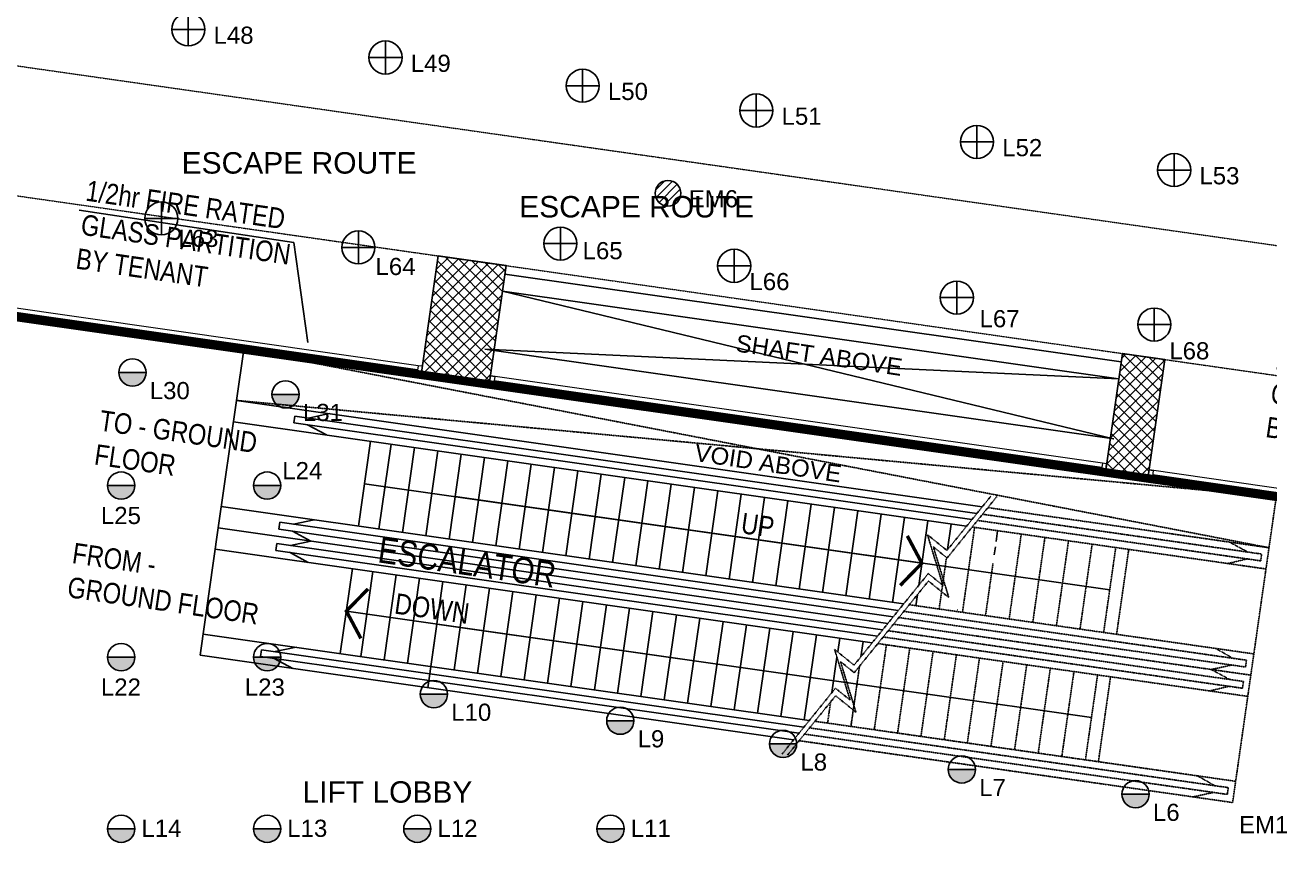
# Model space of a CAD drawing. Header units: inches. Extents: x 1217570 to 1674444, y 326920 to 480291.
# Drawn here: x 1443992 to 1458486, y 356130 to 365679 of the extents above; entities that cross this region are included whole.
import ezdxf

# ---------------------------------------------------------------- set-up
doc = ezdxf.new("R2010")
doc.units = ezdxf.units.IN
doc.header["$MEASUREMENT"] = 0
for name, pattern in [('DASHED', [19.049999999999997, 12.7, -6.35]), ('DASHED2', [9.524999999999999, 6.35, -3.175]), ('HIDDEN', [9.524999999999999, 6.35, -3.175])]:
    doc.linetypes.add(name, pattern=pattern)
for name, color, linetype, lineweight in [('A-GLASS', 4, 'Continuous', 5), ('A-HATCH CONCRETE', 254, 'Continuous', 5), ('A-LEASING LINE', 7, 'DASHED2', 9), ('escape route', 8, 'HIDDEN', 15)]:
    doc.layers.add(name, color=color, linetype=linetype, lineweight=lineweight)
for name, color, linetype in [('A-TEXT', 3, 'Continuous'), ('EM-LIT', 2, 'Continuous'), ('FFNEW', 252, 'Continuous'), ('LIGHT', 151, 'Continuous'), ('LIGHT TEXT', 2, 'Continuous'), ('S-COL', 210, 'Continuous'), ('SHAFT', 7, 'Continuous'), ('stair', 1, 'Continuous'), ('STEEL', 5, 'Continuous'), ('TAXT', 3, 'Continuous'), ('TEXT', 181, 'Continuous')]:
    doc.layers.add(name, color=color, linetype=linetype)
doc.styles.add('ARIAL', font='ARIALN.TTF')
doc.styles.add('style1', font='arial.ttf')
pattern_1 = [(45, (1337614.356324187, 312749.914805661), (-66.29126073623883, 66.29126073623884), []), (135, (1337614.356324187, 312749.914805661), (-66.29126073623884, -66.29126073623883), [])]
pattern_2 = [(45, (1341716.94421948, 266100.535076289), (-66.29126073623883, 66.29126073623884), []), (135, (1341716.94421948, 266100.535076289), (-66.29126073623884, -66.29126073623883), [])]

# ---------------------------------------------------------------- blocks, each defined once
blk = doc.blocks.new('SDGTFHHD')
at = {"layer": 'A-HATCH CONCRETE'}
h = blk.add_hatch(dxfattribs=at)
h.set_pattern_fill('ANSI37', color=254, scale=750)
h.set_pattern_definition(pattern_1)
h.paths.add_polyline_path([(1356058.924520738, 743165.0755628969), (1355266.949866457, 743278.1071822934), (1355266.943605419, 743278.063314388), (1356058.917867846, 743165.0289494664)])
h = blk.add_hatch(dxfattribs=at)
h.set_pattern_fill('ANSI37', color=254, scale=750)
h.set_pattern_definition(pattern_1)
h.paths.add_polyline_path([(1363730.823022778, 742070.13255324), (1363236.411918661, 742140.6955282593), (1363236.401709264, 742140.6239962117), (1363730.812568755, 742070.0593072257)])
at = {"color": 254, "linetype": 'Continuous', "ltscale": 100}
blk.add_lwpolyline([(1385707.239283012, 721236.9328678376), (1385707.239283012, 726939.8377906141), (1385507.239283012, 726936.9328678375), (1383957.660659944, 726936.9328678378), (1383957.660659944, 732936.9328678378), (1380096.988328561, 732936.9328677789), (1380096.988328561, 739738.1006081137), (1381100.380951094, 739591.0038152349), (1381133.702930015, 739788.2817611869), (1381677.709212316, 743599.649269905), (1382720.55574245, 750905.2189857501), (1382762.88267553, 751202.218027398), (1347097.666348289, 756262.4970878456), (1346331.151974016, 744553.4355036253), (1368107.992900273, 741445.4173594492), (1368106.184583159, 734886.8230626313), (1367207.870169565, 734886.8230626313), (1367207.870169565, 734686.9328678375), (1367207.870169565, 731436.9328681094), (1359157.859215608, 731436.9328681094), (1359157.859215608, 731236.9328678375), (1359157.859215608, 721236.9328678376), (1385707.239283012, 721236.9328678371)], dxfattribs=at)
at = {"layer": 'A-GLASS', "color": 254}
for p, q in [((1355217.446104807, 743285.1342103416), (1348218.094435418, 744284.0345501961)), ((1363186.904208652, 742147.6948921653), (1356058.918901349, 743165.0361898036)), ((1368107.993065598, 741445.4173358538), (1363730.825187798, 742070.1477276044))]:
    blk.add_line(p, q, dxfattribs=at)
for points in [[(1355217.451449222, 743285.1716586972), (1355217.433139217, 743285.0433603576), (1355266.931603451, 743277.9792228641), (1355266.949865116, 743278.1071824848)], [(1356108.423956137, 743158.0109411795), (1356108.406828187, 743157.8909255061), (1356058.908363954, 743164.9550629996), (1356058.925540244, 743165.0754173918)], [(1363186.913501141, 742147.7600047038), (1363186.891243062, 742147.6040421812), (1363236.389707296, 742140.5399046878), (1363236.411917034, 742140.6955284914)], [(1363780.322457891, 742063.0679315631), (1363780.301387466, 742062.9202909295), (1363730.802923232, 742069.9844284229), (1363730.824041998, 742070.1324077756)]]:
    blk.add_lwpolyline(points, dxfattribs=at)
at = {"layer": 'S-COL', "color": 254, "linetype": 'ByBlock'}
for points in [[(1355266.949866457, 743278.1071822933), (1355266.943605419, 743278.063314388), (1356058.917867846, 743165.0289494664), (1356058.924520738, 743165.0755628969)], [(1363236.411918661, 742140.6955282592), (1363236.401709264, 742140.6239962117), (1363730.812568755, 742070.0593072257), (1363730.823022778, 742070.13255324)]]:
    blk.add_lwpolyline(points, dxfattribs=at)
at = {"layer": 'SHAFT', "color": 254, "linetype": 'HIDDEN', "ltscale": 0.5}
for p, q in [((1353198.946060127, 743572.85869574), (1365142.308939713, 741262.4169408237)), ((1365226.886413837, 741855.0082535144), (1353114.206976718, 742979.1350688899))]:
    blk.add_line(p, q, dxfattribs=at)
at = {"layer": 'stair', "color": 254}
for p, q in [((1354607.035123984, 742008.4698274154), (1361098.557446135, 741081.9633315757)), ((1355661.350146252, 741857.9920479043), (1363286.655278677, 740769.6657381975)), ((1354395.094503953, 740523.5182277262), (1358744.860343856, 739902.6952544264)), ((1355449.409530264, 740373.0404745289), (1363074.714662958, 739284.7141647837))]:
    blk.add_line(p, q, dxfattribs=at)
at = {"layer": 'stair', "color": 254, "linetype": 'HIDDEN'}
for points in [[(1359471.081776514, 738857.7000361087), (1360091.801170561, 739624.9142331933), (1360262.600122547, 739486.7282841017), (1360082.188653274, 740077.0948077443), (1360309.106568283, 739893.5054643268), (1361173.283340999, 740961.63495275), (1361344.082292986, 740823.4490036585), (1361163.670823712, 741413.8155273008), (1361390.588738722, 741230.2261838834), (1361905.702250725, 741866.9106556573)], [(1359534.564306479, 738846.1945361786), (1360093.689929594, 739537.2783336588), (1360331.048596316, 739345.2418354566), (1360150.637127042, 739935.6083590989), (1360310.995327317, 739805.8695647921), (1361175.172100033, 740873.9990532154), (1361412.530766754, 740681.9625550131), (1361232.119297481, 741272.3290786555), (1361392.477497755, 741142.5902843487), (1361972.583969051, 741859.6065800651)]]:
    blk.add_lwpolyline(points, dxfattribs=at)
at = {"layer": 'stair', "color": 254, "const_width": 40.00000000000001}
for points in [[(1360847.024167642, 740823.5667193125), (1361098.557445726, 741081.9633311557), (1360929.35444468, 741400.4097841624)], [(1354564.297505001, 740205.0717743081), (1354395.094503889, 740523.5182272804), (1354646.62778192, 740781.9148391753)]]:
    blk.add_lwpolyline(points, dxfattribs=at)
at = {"layer": 'STEEL', "color": 254}
for p, q in [((1353114.206976677, 742979.1350685991), (1353198.983706536, 743573.1224648054)), ((1353114.206976696, 742979.1350688932), (1353198.983706555, 743573.1224650994)), ((1353078.883540723, 742731.6431397528), (1361619.149031373, 741512.7285562805)), ((1352937.589796714, 741741.675424051), (1360886.495620878, 740607.1630085239)), ((1352866.942924735, 741246.6915663774), (1360520.168915675, 740154.3802347004)), ((1355449.409530283, 740373.040474823), (1355343.439222308, 739630.5646882684)), ((1352725.649180726, 740256.7238506756), (1359787.515505174, 739248.8146869359))]:
    blk.add_line(p, q, dxfattribs=at)
at = {"layer": 'STEEL', "color": 254, "ltscale": 0.5}
for p, q in [((1352902.266360707, 741494.1834955176), (1353114.206976695, 742979.1350688932)), ((1361802.312383955, 741739.1199431687), (1353114.206976695, 742979.1350688932)), ((1353795.174409424, 742796.0821935299), (1353783.870909904, 742716.8847762833)), ((1361740.036843729, 741662.146871197), (1353795.174408278, 742796.0821876123)), ((1353954.668912918, 742774.1530574998), (1354194.499196082, 742824.9497052492)), ((1361681.424570686, 741589.7016271248), (1353783.870908759, 742716.8847703657)), ((1354162.542921516, 742576.977196492), (1353943.238915627, 742694.1388807893)), ((1354677.681995939, 742503.4536853537), (1354536.388252028, 741513.4859694771)), ((1354916.415923052, 742469.380213618), (1354775.12217914, 741479.4124977412)), ((1355188.27628811, 742430.5787777894), (1355046.982544199, 741440.6110619125)), ((1355460.136653173, 742391.7773419947), (1355318.842909262, 741401.8096261178)), ((1355731.997018226, 742352.975906132), (1355590.703274315, 741363.0081902551)), ((1356003.857383279, 742314.17447027), (1355862.563639369, 741324.2067544013)), ((1356275.717748274, 742275.3730344167), (1356134.424004365, 741285.4053185559)), ((1356547.578113209, 742236.5715985717), (1356406.284369422, 741246.6038827018)), ((1356819.438478145, 742197.7701627268), (1356678.144734419, 741207.8024468562)), ((1357091.298843257, 742158.9687268566), (1356950.005099352, 741169.0010110198)), ((1357363.159208252, 742120.167291003), (1357221.865464227, 741130.1995751916)), ((1357638.065627574, 742080.9311051941), (1357496.771883731, 741090.963389365)), ((1357906.879938123, 742042.5644193131), (1357765.586194281, 741052.5967034919)), ((1358178.740303235, 742003.762983443), (1358037.446559214, 741013.7952676555)), ((1358450.60066823, 741964.9615475896), (1358309.30692427, 740974.9938318015)), ((1358722.461033224, 741926.1601117363), (1358581.167289266, 740936.192395956)), ((1358994.321398025, 741887.35867579), (1358853.027654205, 740897.3909601187)), ((1359266.181763138, 741848.5572399199), (1359124.888019318, 740858.5895242565)), ((1359538.04212825, 741809.7558040495), (1359396.748384251, 740819.7880884199)), ((1359809.902493186, 741770.9543682046), (1359668.608749248, 740780.9866525745)), ((1360081.762858003, 741732.1529323766), (1359940.469114247, 740742.1852167286)), ((1360353.623223183, 741693.3514965568), (1360212.329479179, 740703.3837808922)), ((1360625.483588178, 741654.5500607034), (1360484.189844235, 740664.5823450382)), ((1352690.325744719, 740009.2319221422), (1352902.266360707, 741494.1834955178)), ((1360703.332268353, 740380.7716217062), (1352902.266360707, 741494.1834955176)), ((1360703.332268279, 740380.7716216149), (1352902.266360707, 741494.1834955178)), ((1353607.253729569, 741479.4251293845), (1353618.557229088, 741558.6225466311)), ((1360765.607807368, 740457.7446921822), (1353607.253729569, 741479.4251293845)), ((1360824.220080286, 740530.1899360991), (1353618.557229088, 741558.6225466311)), ((1354021.249177423, 741587.0094802002), (1353777.925234811, 741535.8766511371)), ((1360897.343953054, 741615.7486248671), (1360756.050209173, 740625.7809092011)), ((1361169.20431799, 741576.9471890219), (1361061.698891683, 740823.715669882)), ((1361441.064682984, 741538.1457531685), (1361398.514935797, 741240.0230276478)), ((1353742.728296929, 741289.2014841244), (1353982.558580094, 741339.9981318738)), ((1353766.514691786, 741455.8596978048), (1353982.558580085, 741339.9981318146)), ((1353583.233793435, 741311.1306201546), (1353571.930293916, 741231.9332029079)), ((1360582.444454679, 740231.3533051626), (1353571.93029277, 741231.9331969903)), ((1360641.056727701, 740303.7985492086), (1353583.23379229, 741311.1306142369)), ((1353950.602305528, 741092.0256231166), (1353731.298299639, 741209.1873074139)), ((1354465.741379995, 741018.5021119723), (1354324.447636084, 740028.5343960954)), ((1354704.475307107, 740984.4286402364), (1354563.181563196, 739994.4609243597)), ((1354976.335672165, 740945.6272044077), (1354835.041928254, 739955.6594885311)), ((1355248.196037228, 740906.825768613), (1355106.902293317, 739916.8580527361)), ((1355520.056402238, 740868.0243327566), (1355378.762658326, 739878.0566168798)), ((1355791.916767291, 740829.2228968947), (1355650.623023381, 739839.255181026)), ((1356063.777132286, 740790.4214610413), (1355922.483388377, 739800.4537451805)), ((1356335.637497221, 740751.6200251963), (1356194.343753434, 739761.6523093265)), ((1356607.497862156, 740712.8185893514), (1356466.204118431, 739722.8508734808)), ((1356879.358227269, 740674.0171534813), (1356738.064483364, 739684.0494376444)), ((1357151.218592264, 740635.2157176277), (1357009.924848239, 739645.2480018162)), ((1361046.107294994, 740714.4739091345), (1361027.91057417, 740586.9794733555)), ((1357426.125011586, 740595.9795318188), (1357284.831267743, 739606.0118159896)), ((1357694.939322135, 740557.6128459377), (1357553.645578293, 739567.6451301165)), ((1357966.799687247, 740518.8114100676), (1357825.505943226, 739528.8436942801)), ((1358238.660052242, 740480.0099742142), (1358097.366308282, 739490.0422584261)), ((1358510.520417236, 740441.2085383609), (1358369.226673278, 739451.2408225806)), ((1358782.380782037, 740402.4071024146), (1358641.087038217, 739412.4393867434)), ((1359054.241147149, 740363.6056665445), (1358912.94740333, 739373.6379508812)), ((1359326.101512262, 740324.8042306742), (1359184.807768263, 739334.8365150446)), ((1359597.961877197, 740286.0027948292), (1359456.66813326, 739296.0350791991)), ((1359869.822242015, 740247.2013590012), (1359728.528498259, 739257.2336433532)), ((1360141.682607195, 740208.3999231814), (1360118.723244586, 740047.536270549)), ((1353395.31311358, 739994.4735560091), (1353406.6166131, 740073.6709732558)), ((1359725.239964591, 739171.8416145227), (1353406.6166131, 740073.6709732558)), ((1353809.308561435, 740102.0579068249), (1353565.984618823, 740050.9250777618)), ((1360413.542972189, 740169.598487328), (1360388.066803267, 739991.1009541175)), ((1359604.352152668, 739022.4233001422), (1352690.325744719, 740009.2319221422)), ((1359666.627691683, 739099.3963706179), (1353395.31311358, 739994.4735560091)), ((1353554.574075798, 739970.9081244294), (1353770.617964097, 739855.0465584393)), ((1360109.96784817, 739986.1920132253), (1360051.250759014, 739574.7935961797))]:
    blk.add_line(p, q, dxfattribs=at)
at = {"layer": 'STEEL', "color": 254, "linetype": 'HIDDEN', "ltscale": 0.5}
for p, q in [((1365142.308934628, 741262.4169051971), (1365227.087030696, 741856.4138737395)), ((1365056.54635765, 741188.7960365391), (1361805.292680082, 741652.8331923205)), ((1365142.308934614, 741262.4169051021), (1361867.568220282, 741729.8062642601)), ((1361712.925048156, 741499.3443172898), (1361571.631304002, 740509.3766016876)), ((1361684.404867701, 741503.414877374), (1365106.985498638, 741014.92497636)), ((1365045.242871945, 741109.5986169504), (1361746.680407037, 741580.3879482462)), ((1362256.645777968, 741421.7414456084), (1362115.352034152, 740431.7737299739)), ((1362531.809871175, 741382.4684831377), (1362390.516127361, 740392.5007675113)), ((1362806.97396439, 741343.1955207258), (1362665.680220569, 740353.2278050487)), ((1363082.138057605, 741303.9225583139), (1362940.844313777, 740313.9548425858)), ((1363357.302150812, 741264.6495958432), (1363216.008406985, 740274.6818801232)), ((1363508.193424076, 741243.1135470821), (1363366.899680258, 740253.1458314254)), ((1364897.168637027, 741211.5433170456), (1364680.131627135, 741328.3814416968)), ((1365142.308934628, 741262.4169051971), (1364930.368318766, 739777.4653318638)), ((1365056.546357416, 741188.7960348995), (1365045.242871771, 741109.5986157327)), ((1361385.42335193, 741148.2974846826), (1361299.770939105, 740548.1780375189)), ((1361926.952906361, 741078.9611844961), (1361840.187941291, 740471.0466923607)), ((1364662.975755253, 741078.2965362889), (1364888.123936458, 741132.0235112254)), ((1364879.929191452, 739951.3363878706), (1360889.475916614, 740520.8762571923)), ((1360951.751457207, 740597.8493296178), (1364965.691754646, 740024.9572607765)), ((1364930.368318766, 739777.4653318636), (1360768.58810468, 740371.4579427985)), ((1364930.368318626, 739777.4653317267), (1360768.588104605, 740371.4579427065)), ((1364868.6256781, 739872.1389724233), (1360830.863643695, 740448.4310132742)), ((1364833.302255957, 739624.6470435751), (1360647.70029103, 740222.039626284)), ((1364844.605741662, 739703.8444631638), (1360706.312564054, 740294.4848703321)), ((1360685.403337066, 740130.7970514917), (1360544.109593185, 739140.8293358258)), ((1360585.424752004, 740145.0665557939), (1364895.04488265, 739529.9734029847)), ((1360957.263702001, 740091.9956156465), (1360815.969958181, 739102.0278999801)), ((1361229.124066996, 740053.1941797931), (1361087.830323117, 739063.2264641435)), ((1364521.682011565, 740088.3288211438), (1364722.810256282, 739973.7612843718)), ((1361500.984432167, 740014.3927439144), (1361359.690688014, 739024.4250283123)), ((1361769.541068727, 739976.062834708), (1361628.247325303, 738986.0951189853)), ((1362044.705161979, 739936.789872233), (1361903.411418164, 738946.8221565986)), ((1362319.869255186, 739897.5169097623), (1362178.575511372, 738907.5491941359)), ((1364709.247957838, 739894.8862554543), (1364468.191011603, 739843.4298689789)), ((1364868.625678269, 739872.1389736033), (1364879.929191587, 739951.3363888203)), ((1362595.033348402, 739858.2439473504), (1362453.739604581, 738868.2762316733)), ((1362870.197441617, 739818.9709849386), (1362728.903697789, 738829.0032692105)), ((1363145.361534824, 739779.6980224678), (1363004.067790997, 738789.7303067478)), ((1363296.252808088, 739758.1619737067), (1363154.95906427, 738768.1942580501)), ((1364685.228021039, 739726.5917436702), (1364468.191011147, 739843.4298683214)), ((1364930.368318639, 739777.4653318217), (1364718.427702778, 738292.5137584885)), ((1364451.035139265, 739593.3449629135), (1364676.18332047, 739647.07193785)), ((1364844.605741428, 739703.8444615242), (1364833.302255783, 739624.6470423574)), ((1364667.988575463, 738466.3848144952), (1359790.495800919, 739162.5279356157)), ((1359852.771341503, 739239.5010080298), (1364753.751138658, 738540.0056874012)), ((1364656.685062112, 738387.1873990479), (1359731.883528011, 739090.0826917102)), ((1364718.427702778, 738292.5137584882), (1359669.607988995, 739013.1096212342)), ((1364309.741395576, 738603.3772477685), (1364510.869640294, 738488.8097109965)), ((1364656.68506228, 738387.1874002279), (1364667.988575599, 738466.3848154449)), ((1364497.30734185, 738409.9346820789), (1364256.250395614, 738358.4782956035))]:
    blk.add_line(p, q, dxfattribs=at)
at = {"layer": 'STEEL', "color": 254, "linetype": 'DASHED', "ltscale": 10}
blk.add_line((1361981.481684769, 741461.0144081381), (1361941.2307295, 741178.9980553177), dxfattribs=at)
at = {"layer": 'STEEL', "color": 254, "linetype": 'DASHED'}
for p, q in [((1361515.708372223, 740537.8472057492), (1361515.668326966, 740537.5666306072)), ((1360035.659162301, 739465.5518354019), (1360000.388863191, 739218.4322075169))]:
    blk.add_line(p, q, dxfattribs=at)
at = {"layer": 'STEEL', "color": 254, "linetype": 'DASHED', "ltscale": 0.5}
for p, q in [((1360372.475206562, 739881.8591933497), (1360272.249228247, 739179.6307716628)), ((1361303.767756235, 739052.8956323739), (1361303.727710977, 739052.6150572319))]:
    blk.add_line(p, q, dxfattribs=at)
at = {"layer": 'A-TEXT', "color": 254, "insert": (1354793.789950795, 741390.5649256576), "char_height": 300, "width": 2832.222104711136, "attachment_point": 1, "rotation": 351.7483443695863, "style": 'ARIAL'}
blk.add_mtext('ESCALATOR ', dxfattribs=at)
at = {"layer": 'TAXT', "color": 254, "ltscale": 100}
for s, height, rotation, style, p in [('VOID ABOVE', 200, 351.5403134836567, 'style1', (1358440.624231221, 742275.2308736115)), ('UP', 240.0000000000001, 351.8772834606804, 'ARIAL', (1358981.286683491, 741432.9865956355)), ('DOWN', 240.0000000000001, 351.8772834606804, 'ARIAL', (1354945.399663562, 740496.462102412))]:
    blk.add_text(s, height=height, rotation=rotation, dxfattribs=dict(at, style=style)).set_placement(p)
at = {"layer": 'TAXT', "color": 254, "ltscale": 100, "char_height": 240, "width": 2265.777683768908, "attachment_point": 1, "rotation": 351.7483443695863, "style": 'ARIAL'}
for s, insert in [('TO - GROUND FLOOR', (1351540.679610739, 742867.1992234571)), ('FROM - GROUND FLOOR', (1351225.236972727, 741321.7368012352))]:
    blk.add_mtext(s, dxfattribs=dict(at, insert=insert))
at = {"layer": 'TEXT', "color": 254, "ltscale": 0.5, "style": 'style1'}
blk.add_text('LIFT LOBBY', height=250, dxfattribs=at).set_placement((1353883.580893701, 738290.3624249916))
blk = doc.blocks.new('SEDRGFE')
at = {"layer": 'A-HATCH CONCRETE'}
h = blk.add_hatch(dxfattribs=at)
h.set_pattern_fill('ANSI37', color=250, scale=750)
h.set_pattern_definition(pattern_2)
h.paths.add_polyline_path([(1359369.531500713, 696628.683585016), (1360161.50576314, 696515.6492200944), (1360359.315901753, 697901.6041793417), (1359567.341639326, 698014.6385442633)])
h = blk.add_hatch(dxfattribs=at)
h.set_pattern_fill('ANSI37', color=250, scale=750)
h.set_pattern_definition(pattern_2)
h.paths.add_polyline_path([(1367338.989604558, 695491.2442668397), (1367833.400464049, 695420.6795778538), (1368031.210602662, 696806.634537101), (1367536.799743171, 696877.199226087)])
at = {"color": 250, "linetype": 'Continuous', "ltscale": 100}
blk.add_lwpolyline([(1389809.827178306, 674587.5531384656), (1389809.827178306, 680290.4580612421), (1389609.827178306, 680287.5531384655), (1388060.248555238, 680287.5531384657), (1388060.248555238, 686287.5531384657), (1384199.576223855, 686287.5531384068), (1384199.576223855, 693088.7208787417), (1385202.968846387, 692941.6240858629), (1385236.290825309, 693138.9020318149), (1385780.29710761, 696950.2695405331), (1386823.143637744, 704255.839256378), (1386865.470570824, 704552.8382980259), (1351200.254243582, 709613.1173584736), (1350433.73986931, 697904.0557742533), (1372210.580795567, 694796.0376300772), (1372208.772478453, 688237.4433332592), (1371310.458064859, 688237.4433332593), (1371310.458064859, 688037.5531384655), (1371310.458064859, 684787.5531387375), (1363260.447110901, 684787.5531387375), (1363260.447110901, 684587.5531384655), (1363260.447110901, 674587.5531384656), (1389809.827178306, 674587.5531384652)], dxfattribs=at)
at = {"layer": 'A-GLASS', "color": 250}
for p, q in [((1359334.149239626, 696734.6600690162), (1352334.80862198, 697733.6378501994)), ((1359320.034000101, 696635.7544809696), (1352320.682330712, 697634.6548208242)), ((1359327.112043664, 696685.3503847176), (1352377.258965217, 697677.1874757616)), ((1367303.607342467, 695597.2207438076), (1360175.622813169, 696614.5602034173)), ((1367296.570246486, 695547.9117600743), (1360218.058756981, 696558.0089321036)), ((1367289.492103946, 695498.3151627933), (1360161.506796642, 696515.6564604316)), ((1372310.580355466, 694781.7652133064), (1367833.413083092, 695420.7679982324)), ((1372310.580313543, 694882.6008450118), (1367847.517372447, 695519.5895688406)), ((1372210.576295851, 694846.3671607748), (1367889.953515766, 695463.0396954765))]:
    blk.add_line(p, q, dxfattribs=at)
for points in [[(1359334.149309616, 696734.6605594356), (1359320.021034511, 696635.6636309857), (1359369.519498745, 696628.5994934922), (1359383.647773849, 696727.5964219423)], [(1360225.12299835, 696607.508124618), (1360210.994723481, 696508.5111961341), (1360161.496259248, 696515.5753336276), (1360175.624534117, 696614.5722621114)], [(1367303.607413461, 695597.2212412592), (1367289.479138356, 695498.2243128092), (1367338.977602589, 695491.1601753158), (1367353.105877694, 695590.1571037659)], [(1367897.017557628, 695512.5374900412), (1367882.889282759, 695413.5405615575), (1367833.390818526, 695420.6046990509), (1367847.519093395, 695519.6016275347)]]:
    blk.add_lwpolyline(points, close=True, dxfattribs=at)
at = {"layer": 'escape route', "color": 250, "ltscale": 0.5}
for p, q in [((1351543.06195208, 700675.0129750054), (1385419.794648486, 695839.96321696)), ((1352815.920836892, 698978.1436959964), (1381474.57622386, 694887.8429566524))]:
    blk.add_line(p, q, dxfattribs=at)
at = {"layer": 'S-COL', "color": 250}
for points in [[(1359369.531500713, 696628.683585016), (1360161.50576314, 696515.6492200944), (1360359.315901753, 697901.6041793417), (1359567.341639326, 698014.6385442633)], [(1367338.989604558, 695491.2442668397), (1367833.400464049, 695420.6795778538), (1368031.210602662, 696806.634537101), (1367536.799743171, 696877.199226087)]]:
    blk.add_lwpolyline(points, close=True, dxfattribs=at)
at = {"layer": 'SHAFT', "color": 250, "ltscale": 0.5}
for p, q in [((1360316.915426016, 697604.5256269791), (1367432.62375485, 695881.8439227918)), ((1367493.217934318, 696580.2893163294), (1360110.207152576, 696926.9343376574))]:
    blk.add_line(p, q, dxfattribs=at)
for points in [[(1360345.174017252, 697802.519192585), (1367521.476525554, 696778.2828819354)], [(1360316.915426016, 697604.5256269791), (1367493.217934318, 696580.2893163294)], [(1360110.207152576, 696926.9343376574), (1367435.969079968, 695881.3664619303)]]:
    blk.add_lwpolyline(points, dxfattribs=at)
at = {"layer": 'TAXT', "color": 250, "ltscale": 100}
for p, q in [((1355383.303396614, 698547.53031079), (1357887.3369314, 698169.0619820317)), ((1357887.3369314, 698169.0619820317), (1358050.201680296, 697003.5314736764)), ((1357887.336931419, 698169.0619823257), (1358050.201680315, 697003.5314739705))]:
    blk.add_line(p, q, dxfattribs=at)
at = {"layer": 'TAXT', "color": 250, "ltscale": 100, "style": 'style1'}
blk.add_text('SHAFT ABOVE', height=200, rotation=351.5403134836567, dxfattribs=at).set_placement((1363021.995900096, 696902.4304505514))
at = {"layer": 'TAXT', "color": 250, "ltscale": 100, "char_height": 240, "width": 2569.664484412233, "attachment_point": 1, "rotation": 351.7483443695863, "style": 'ARIAL'}
for insert in [(1355485.540533422, 698897.3492366329), (1369345.180905464, 696933.8657011983)]:
    blk.add_mtext('1/2hr FIRE RATED GLASS PARTITION\\PBY TENANT', dxfattribs=dict(at, insert=insert))
at = {"layer": 'TEXT', "color": 250, "ltscale": 0.5, "style": 'style1'}
for p in [(1356578.369168618, 698973.5061930453), (1360510.862822045, 698462.4112699765)]:
    blk.add_text('ESCAPE ROUTE', height=250, dxfattribs=at).set_placement(p)
blk = doc.blocks.new('LP')
at = {"layer": 'LIGHT'}
for p, q in [((0, -0.192615055757642), (0, 0.192615055757642)), ((0.192615055757642, 0), (-0.192615055757642, 0))]:
    blk.add_line(p, q, dxfattribs=at)
blk.add_circle((0, 0), 0.1926150557576497, dxfattribs=at)
blk = doc.blocks.new('EM1')
at = {"layer": 'EM-LIT'}
h = blk.add_hatch(dxfattribs=at)
h.set_pattern_fill('ANSI31', color=2, scale=0.5199999999999818, style=0)
h.set_pattern_definition([(45, (-1379.635029531782, -1014.732295870897), (-0.04596194077712398, 0.04596194077712398), [])])
h.paths.add_polyline_path([(0.1497600000000148, 0, 1), (-0.1497600000000148, 0, 1)])
at = {"layer": 'EM-LIT', "color": 2}
blk.add_circle((0, 0), 0.1497599999999948, dxfattribs=at)
blk = doc.blocks.new('RD4')
at = {"layer": 'LIGHT'}
blk.add_hatch(color=252, dxfattribs=at).paths.add_polyline_path([(0.1440000000000055, 0), (-0.1440000000000055, 0, 1)])
at = {"layer": 'LIGHT', "color": 252}
blk.add_line((-0.1440000000000055, 0), (0.1440000000000055, 0), dxfattribs=at)
blk.add_circle((0, 0), 0.144, dxfattribs=at)

msp = doc.modelspace()

# ---------------------------------------------------------------- linework, layer by layer
at = {"layer": 'A-LEASING LINE', "color": 6, "const_width": 100}
msp.add_lwpolyline([(1440439.888485812, 374584.9997617711), (1439672.743523961, 362875.9389335212), (1461549.584035049, 359753.5581848896), (1461549.580779486, 353209.325990391), (1460649.461744397, 353209.5465979726), (1460649.461744397, 349659.4362941815), (1452599.450786888, 349659.4362941816), (1452599.450793954, 339559.4362941814), (1478948.830857844, 339559.4362941814), (1478948.830857844, 345159.4362941813), (1477199.23780866, 345159.4362941814), (1477199.266660892, 351184.4329042727), (1473338.567795006, 351184.4396839726), (1473338.579903393, 358172.6835376471), (1474362.167277481, 358025.9096672636), (1475512.964855029, 366166.7219543051), (1475520.630675931, 366165.6275527152), (1476007.731533438, 369531.1579415472), (1440439.888485812, 374584.9997617711)], dxfattribs=at)
at = {"layer": 'STEEL', "color": 9, "linetype": 'DASHED', "ltscale": 0.5}
msp.add_line((1454645.989943057, 357375.3990587193), (1454645.949897799, 357375.1184835773), dxfattribs=at)

# ---------------------------------------------------------------- block references
at = {"layer": 'EM-LIT', "xscale": 1000, "yscale": 1000, "zscale": 1000}
msp.add_blockref('EM1', (1451483.755926657, 363716.1532085612), dxfattribs=at)
at = {"layer": 'FFNEW', "color": 6, "linetype": 'Continuous'}
for name, p in [('SDGTFHHD', (93342.22218682151, -381677.4965736554)), ('SEDRGFE', (89239.6342915278, -335028.1168442827))]:
    msp.add_blockref(name, p, dxfattribs=at)
at = {"layer": 'LIGHT', "xscale": 1000, "yscale": 1000, "zscale": 1000, "rotation": 180}
for p in [(1445896.236060185, 365626.3250455547), (1448192.987068518, 365298.7051351075), (1450489.518600281, 364969.5466031716), (1452512.626585076, 364680.9604854782), (1455083.020616947, 364314.3067822773), (1457379.77162528, 363986.6868718299), (1445582.01564095, 363423.5100098827), (1447877.21294274, 363084.9979742803), (1450230.279066453, 363129.6681098221), (1452254.373257079, 362870.4978958501), (1454848.558528468, 362500.4504927089), (1457148.424495973, 362186.0199930563)]:
    msp.add_blockref('LP', p, dxfattribs=at)
at = {"layer": 'LIGHT', "yscale": 1101.1, "zscale": 1101.1}
for p, xscale in [((1445245.09769163, 361627.2462602627), 1101.1), ((1447029.219601229, 361372.5679250092), 1101.1), ((1445113.782047634, 360309.4362944041), -1101.1), ((1446813.782047634, 360309.4362944041), -1101.1), ((1445113.782047634, 358309.4362944041), -1101.1), ((1446813.782047634, 358309.4362944041), -1101.1), ((1448756.968177471, 357878.3186769465), 1101.1), ((1450927.916846883, 357568.4687084199), 1101.1), ((1452823.903579588, 357297.8628494546), 1101.1), ((1454906.861072263, 357000.5714751163), 1101.1), ((1456930.464565371, 356711.7514364463), 1101.1), ((1445113.782047634, 356309.4362944041), -1101.1), ((1446813.782047634, 356309.4362944041), -1101.1), ((1448563.782047634, 356309.4362944041), -1101.1), ((1450813.782047634, 356309.4362944041), -1101.1)]:
    msp.add_blockref('RD4', p, dxfattribs=dict(at, xscale=xscale))

# ---------------------------------------------------------------- texts
at = {"layer": 'LIGHT', "color": 252, "style": 'style1'}
for s, p in [('L30', (1445447.221360434, 361316.4998413211)), ('L31', (1447231.343270033, 361061.8215060676)), ('L24', (1446990.908916421, 360383.3164414412)), ('L25', (1444878.071213011, 359860.7942143374)), ('L22', (1444878.071213011, 357860.7942143374)), ('L23', (1446554.657927569, 357860.7942143374)), ('L10', (1448959.091846276, 357567.5722580049)), ('L9', (1451130.040515688, 357257.7222894784)), ('L8', (1453026.027248392, 356987.1164305131)), ('L7', (1455108.984741068, 356689.8250561748)), ('L6', (1457132.588234176, 356401.0050175048)), ('L14', (1445349.071213011, 356214.7942143374)), ('L13', (1447049.071213011, 356214.7942143374)), ('L12', (1448799.071213011, 356214.7942143374)), ('L11', (1451049.071213011, 356214.7942143374)), ('EM1', (1458134.619751044, 356256.4585215078))]:
    msp.add_text(s, height=200, dxfattribs=at).set_placement(p)
at = {"layer": 'LIGHT TEXT', "linetype": 'ByBlock', "ltscale": 10, "style": 'style1'}
for s, p in [('L48', (1446190.319085249, 365458.6966949478)), ('L49', (1448487.070093582, 365131.0767845006)), ('L50', (1450783.821101915, 364803.4568740532)), ('L51', (1452806.92908671, 364514.8707563598)), ('L52', (1455377.323118581, 364148.2170531589)), ('L53', (1457674.074126914, 363820.5971427117)), ('EM6', (1451725.490245436, 363552.1633549321)), ('L63', (1445780.206079098, 363090.665909586)), ('L65', (1450489.208095764, 362947.4260886917)), ('L64', (1448076.957087431, 362763.0459991388)), ('L66', (1452433.024841041, 362587.2336709385)), ('L67', (1455113.21011243, 362154.1862677971)), ('L68', (1457323.461120763, 361780.06635735))]:
    msp.add_text(s, height=200, dxfattribs=at).set_placement(p)

doc.saveas('drawing.dxf')
